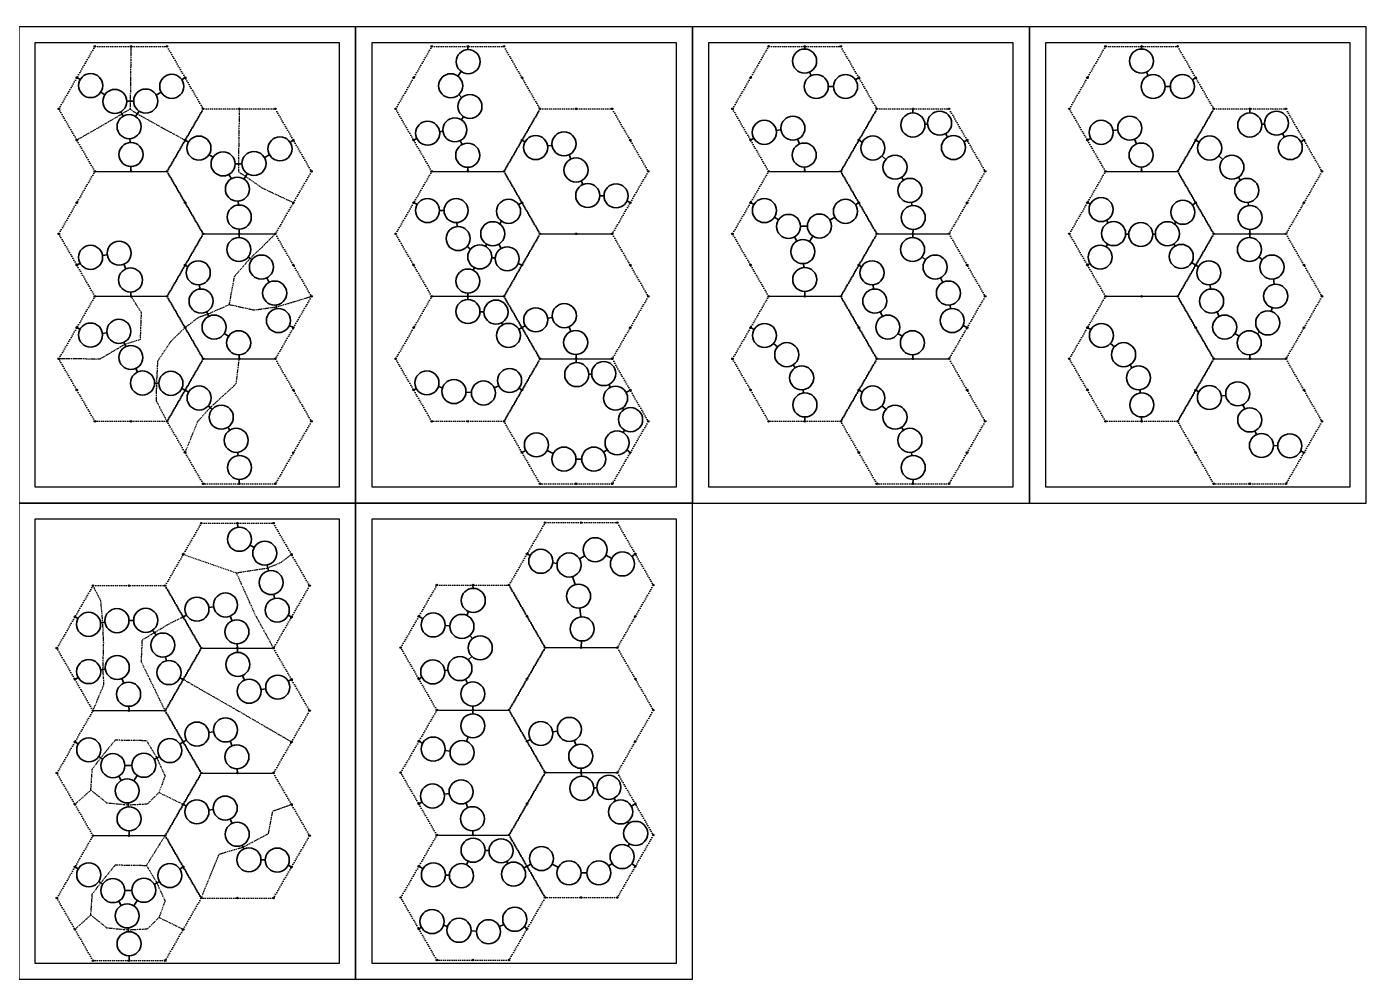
# Model space of a CAD drawing. Header units: feet. Extents: x 2991 to 5869, y -107 to 824.
# Drawn here: x 5034 to 5869, y -107 to 487 of the extents above; entities that cross this region are included whole.
import ezdxf

# ---------------------------------------------------------------- set-up
doc = ezdxf.new("R2010")
doc.units = ezdxf.units.FT
doc.header["$MEASUREMENT"] = 0
doc.linetypes.add('DASHDOT', pattern=[1, 0.5, -0.25, 0, -0.25])
doc.linetypes.add('DOT', pattern=[0.25, 0, -0.25])
for name, color, linetype in [('border', 7, 'DASHDOT'), ('hex', 7, 'DOT'), ('hex_circle', 7, 'Continuous')]:
    doc.layers.add(name, color=color, linetype=linetype)
doc.layers.add('circle', color=7, linetype='Continuous', lineweight=35)
doc.layers.add('line', color=1, linetype='Continuous', lineweight=35)
doc.layers.add('not print', color=3, linetype='Continuous', plot=False)

msp = doc.modelspace()

# ---------------------------------------------------------------- linework, layer by layer
for points in [[(5238.98, 487.29), (5028.98, 487.29), (5028.98, 190.29), (5238.98, 190.29)], [(5448.98, 487.29), (5238.98, 487.29), (5238.98, 190.29), (5448.98, 190.29)], [(5658.98, 487.29), (5448.98, 487.29), (5448.98, 190.29), (5658.98, 190.29)], [(5868.98, 487.29), (5658.98, 487.29), (5658.98, 190.29), (5868.98, 190.29)], [(5238.98, 190.29), (5028.98, 190.29), (5028.98, -106.71), (5238.98, -106.71)], [(5448.98, 190.29), (5238.98, 190.29), (5238.98, -106.71), (5448.98, -106.71)]]:
    msp.add_lwpolyline(points, close=True)
at = {"layer": 'border'}
for points in [[(5098.94, 475.08), (5098.61, 453.75), (5098.48, 440.86), (5098.32, 435.93), (5102.94, 432.99), (5118.85, 424.09), (5132.69, 416.62)], [(5098.32, 435.93), (5093.3, 432.87), (5080.61, 425.44), (5065.19, 416.62)], [(5166.44, 436.11), (5166.08, 413.75), (5165.98, 401.89), (5165.89, 396.85), (5170.44, 394.02), (5180.55, 386.86), (5200.19, 377.65)], [(5160.29, 314.07), (5163.48, 331.53), (5173.21, 342.91), (5180.48, 349.74), (5188.94, 358.17)], [(5098.94, 319.2), (5105.3, 309.02), (5104.63, 292.2), (5095.12, 289.2), (5079.6, 280.03), (5053.94, 280.23)], [(5132.69, 299.71), (5141.2, 306.21), (5146.67, 308.11), (5160.29, 314.07), (5175.73, 310.7), (5189.68, 312.64), (5200.73, 315.88), (5211.44, 319.2)], [(5121.44, 241.25), (5114.83, 253.89), (5114.99, 265.03), (5115.71, 278.9), (5124.13, 291.51), (5132.69, 299.71)], [(5132.69, 221.77), (5140.62, 241.23), (5148.32, 249.81), (5164.53, 264.62), (5166.44, 280.23)], [(5131.5, 158.25), (5164.56, 146.76), (5184.32, 149.83), (5192.75, 153.47), (5199, 158.25)], [(5164.56, 146.76), (5176.2, 120.83), (5187.75, 99.79)], [(5075.25, 60.82), (5082.11, 77.27), (5081.47, 86.43), (5081.91, 103.15), (5081.36, 115.77), (5080.15, 129.28), (5075.25, 138.76)], [(5120.25, 60.82), (5105.41, 91.16), (5106.03, 104.96), (5113.47, 109.41), (5122.68, 115), (5131.5, 119.27)], [(5131.5, 80.3), (5165.62, 60.76), (5199, 41.33)], [(5073.92, 11.32), (5074.85, 24.43), (5080.12, 31.41), (5089.23, 42.54), (5108.6, 42.23), (5115.03, 31.29), (5120.16, 20.06), (5116.41, 9.76)], [(5064, 2.36), (5073.92, 11.32), (5083.73, 3.34), (5097.16, 2.04), (5109.23, 2.66), (5116.41, 9.76), (5131.5, 2.36)], [(5142.75, -56.1), (5153.87, -28.68), (5168.82, -24.26), (5184.65, -15.89), (5187.36, -1.87), (5199, 2.36)], [(5108.6, -35.72), (5120.25, -17.12)], [(5073.92, -66.62), (5074.85, -53.51), (5080.12, -46.53), (5089.23, -35.4), (5108.6, -35.72), (5115.03, -46.65), (5120.16, -57.88), (5116.41, -68.18)], [(5064, -75.58), (5073.92, -66.62), (5083.73, -74.6), (5097.16, -75.9), (5109.23, -75.28), (5116.41, -68.18), (5131.5, -75.58)]]:
    msp.add_lwpolyline(points, dxfattribs=at)
at = {"layer": 'circle'}
for centre in [(5309.15, 465.53), (5518.87, 465.91), (5728.87, 465.91), (5073.79, 450.61), (5124.33, 450.14), (5298.24, 450.5), (5526.16, 450.04), (5544.4, 450.04), (5736.16, 450.04), (5754.4, 450.04), (5088.84, 440.74), (5108.11, 440.98), (5310.24, 437.59), (5603.04, 427.17), (5813.04, 427.17), (5097.77, 425), (5283.88, 420.93), (5300.83, 423), (5493.76, 421.46), (5511.57, 424.04), (5586.38, 426.03), (5703.76, 421.46), (5721.57, 424.04), (5796.38, 426.03), (5141.29, 411.64), (5191.83, 411.17), (5351.22, 411.97), (5368.88, 414.27), (5561.4, 411.68), (5611.65, 411.97), (5771.4, 411.68), (5821.65, 411.97), (5098.95, 407.61), (5156.34, 401.77), (5175.61, 402), (5308.85, 407.16), (5518.65, 407.31), (5728.65, 407.31), (5376.37, 397.96), (5575.24, 399.71), (5785.24, 399.71), (5165.27, 386.03), (5584.53, 385.26), (5794.53, 385.26), (5383.66, 382.04), (5401.32, 381.85), (5166.45, 368.64), (5283.79, 372.67), (5301.62, 372.67), (5334.33, 372.2), (5493.79, 372.67), (5544.33, 372.2), (5586.6, 368.34), (5703.7, 373.3), (5754.68, 371.59), (5796.6, 368.34), (5508.84, 362.8), (5528.11, 363.03), (5302.89, 355.21), (5324.44, 358.22), (5711.49, 358.29), (5728.44, 357.74), (5745.05, 358.23), (5073.76, 343.52), (5091.57, 346.09), (5166.18, 348.37), (5316.38, 343.77), (5517.77, 347.06), (5586.18, 348.37), (5703.11, 343.62), (5753.7, 344.07), (5796.18, 348.37), (5180.23, 337.45), (5333.46, 342.58), (5600.23, 337.45), (5810.23, 337.45), (5098.65, 329.37), (5140.89, 333.85), (5308.95, 328.7), (5518.95, 329.67), (5560.89, 333.85), (5770.89, 333.85), (5188.51, 321.22), (5608.51, 321.22), (5812.55, 319.28), (5142.61, 316.23), (5562.61, 316.23), (5772.61, 316.23), (5190.85, 304.06), (5309, 309.71), (5326.48, 309.35), (5351.26, 304.55), (5369.07, 307.12), (5610.85, 304.06), (5807.57, 302.59), (5073.72, 295.05), (5091.38, 297.35), (5150.73, 300), (5334.26, 294.83), (5493.9, 294.77), (5570.73, 300), (5703.9, 294.77), (5780.73, 300), (5166.06, 290.22), (5376.15, 290.39), (5586.06, 290.22), (5796.06, 290.22), (5098.87, 281.05), (5507.74, 282.8), (5717.74, 282.8), (5376.81, 270.37), (5393.64, 270.99), (5517.03, 268.35), (5727.03, 268.35), (5106.16, 265.13), (5123.82, 264.93), (5283.43, 265.22), (5300.26, 259.79), (5334.98, 266.67), (5141.4, 255.79), (5318.65, 258.88), (5401.02, 255.67), (5519.1, 251.43), (5561.4, 255.79), (5729.1, 251.43), (5771.22, 256.08), (5788.88, 258.38), (5155.24, 243.82), (5575.24, 243.82), (5410.39, 242.27), (5796.37, 242.08), (5164.53, 229.38), (5351.67, 226.56), (5401.94, 227.79), (5584.53, 229.38), (5803.66, 226.15), (5821.32, 225.96), (5166.6, 212.46), (5368.83, 217.67), (5387.44, 217.67), (5586.6, 212.46), (5166.57, 167.67), (5388.33, 161.15), (5182.33, 159), (5354.39, 153.93), (5372.05, 151.62), (5405.3, 152.3), (5186.32, 140.66), (5157.88, 126.69), (5312.32, 129.56), (5377.96, 132.22), (5140.07, 124.11), (5190.13, 123.47), (5072.53, 114.62), (5090.19, 116.92), (5108.12, 117.12), (5164.96, 109.96), (5287.33, 114.24), (5305.25, 113.34), (5380.2, 111.76), (5118.82, 101.69), (5316.67, 99.99), (5072.57, 85.14), (5090.38, 87.72), (5122.63, 84.5), (5165.54, 89.62), (5287.05, 84.95), (5304, 87.02), (5097.46, 70.99), (5172.62, 72.89), (5190.43, 75.46), (5312.03, 71.19), (5312.02, 51.32), (5140.07, 46.17), (5157.88, 48.75), (5354.43, 46.52), (5372.24, 49.09), (5072.6, 36.34), (5123.14, 35.87), (5287.32, 36.84), (5305.34, 34.61), (5087.64, 26.48), (5106.92, 26.71), (5164.96, 32.02), (5379.32, 32.36), (5096.58, 10.74), (5304.74, 10.12), (5379.98, 12.34), (5396.81, 12.96), (5286.93, 7.55), (5097.75, -6.65), (5140.03, -2.3), (5157.69, 0.01), (5311.82, -6.61), (5404.19, -2.37), (5413.56, -15.77), (5165.17, -16.3), (5172.47, -32.22), (5190.13, -32.42), (5312.17, -26.26), (5329.65, -26.63), (5354.84, -31.47), (5405.11, -30.25), (5372, -40.36), (5390.61, -40.36), (5072.6, -41.6), (5123.14, -42.07), (5287.47, -41.6), (5304.94, -42.13), (5337.43, -41.14), (5087.64, -51.46), (5106.92, -51.23), (5096.58, -67.21), (5286.61, -70.75), (5338.15, -69.31), (5303.43, -76.18), (5321.82, -77.09), (5097.75, -84.59)]:
    msp.add_circle(centre, 7.5, dxfattribs=at)
at = {"layer": 'hex', "ltscale": 5}
for points in [[(5076.44, 475.08), (5053.94, 436.11), (5076.44, 397.14), (5121.44, 397.14), (5143.94, 436.11), (5121.44, 475.08)], [(5286.44, 475.08), (5263.94, 436.11), (5286.44, 397.14), (5331.44, 397.14), (5353.94, 436.11), (5331.44, 475.08)], [(5496.44, 475.08), (5473.94, 436.11), (5496.44, 397.14), (5541.44, 397.14), (5563.94, 436.11), (5541.44, 475.08)], [(5706.44, 475.08), (5683.94, 436.11), (5706.44, 397.14), (5751.44, 397.14), (5773.94, 436.11), (5751.44, 475.08)], [(5143.94, 436.11), (5121.44, 397.14), (5143.94, 358.17), (5188.94, 358.17), (5211.44, 397.14), (5188.94, 436.11)], [(5353.94, 436.11), (5331.44, 397.14), (5353.94, 358.17), (5398.94, 358.17), (5421.44, 397.14), (5398.94, 436.11)], [(5563.94, 436.11), (5541.44, 397.14), (5563.94, 358.17), (5608.94, 358.17), (5631.44, 397.14), (5608.94, 436.11)], [(5773.94, 436.11), (5751.44, 397.14), (5773.94, 358.17), (5818.94, 358.17), (5841.44, 397.14), (5818.94, 436.11)], [(5076.44, 397.14), (5053.94, 358.17), (5076.44, 319.2), (5121.44, 319.2), (5143.94, 358.17), (5121.44, 397.14)], [(5286.44, 397.14), (5263.94, 358.17), (5286.44, 319.2), (5331.44, 319.2), (5353.94, 358.17), (5331.44, 397.14)], [(5496.44, 397.14), (5473.94, 358.17), (5496.44, 319.2), (5541.44, 319.2), (5563.94, 358.17), (5541.44, 397.14)], [(5706.44, 397.14), (5683.94, 358.17), (5706.44, 319.2), (5751.44, 319.2), (5773.94, 358.17), (5751.44, 397.14)], [(5143.94, 358.17), (5121.44, 319.2), (5143.94, 280.23), (5188.94, 280.23), (5211.44, 319.2), (5188.94, 358.17)], [(5353.94, 358.17), (5331.44, 319.2), (5353.94, 280.23), (5398.94, 280.23), (5421.44, 319.2), (5398.94, 358.17)], [(5563.94, 358.17), (5541.44, 319.2), (5563.94, 280.23), (5608.94, 280.23), (5631.44, 319.2), (5608.94, 358.17)], [(5773.94, 358.17), (5751.44, 319.2), (5773.94, 280.23), (5818.94, 280.23), (5841.44, 319.2), (5818.94, 358.17)], [(5076.44, 319.2), (5053.94, 280.23), (5076.44, 241.25), (5121.44, 241.25), (5143.94, 280.23), (5121.44, 319.2)], [(5286.44, 319.2), (5263.94, 280.23), (5286.44, 241.25), (5331.44, 241.25), (5353.94, 280.23), (5331.44, 319.2)], [(5496.44, 319.2), (5473.94, 280.23), (5496.44, 241.25), (5541.44, 241.25), (5563.94, 280.23), (5541.44, 319.2)], [(5706.44, 319.2), (5683.94, 280.23), (5706.44, 241.25), (5751.44, 241.25), (5773.94, 280.23), (5751.44, 319.2)], [(5143.94, 280.23), (5121.44, 241.25), (5143.94, 202.28), (5188.94, 202.28), (5211.44, 241.25), (5188.94, 280.23)], [(5353.94, 280.23), (5331.44, 241.25), (5353.94, 202.28), (5398.94, 202.28), (5421.44, 241.25), (5398.94, 280.23)], [(5563.94, 280.23), (5541.44, 241.25), (5563.94, 202.28), (5608.94, 202.28), (5631.44, 241.25), (5608.94, 280.23)], [(5773.94, 280.23), (5751.44, 241.25), (5773.94, 202.28), (5818.94, 202.28), (5841.44, 241.25), (5818.94, 280.23)], [(5142.75, 177.73), (5120.25, 138.76), (5142.75, 99.79), (5187.75, 99.79), (5210.25, 138.76), (5187.75, 177.73)], [(5357.11, 178.08), (5334.61, 139.11), (5357.11, 100.13), (5402.11, 100.13), (5424.61, 139.11), (5402.11, 178.08)], [(5075.25, 138.76), (5052.75, 99.79), (5075.25, 60.82), (5120.25, 60.82), (5142.75, 99.79), (5120.25, 138.76)], [(5289.61, 139.11), (5267.11, 100.13), (5289.61, 61.16), (5334.61, 61.16), (5357.11, 100.13), (5334.61, 139.11)], [(5142.75, 99.79), (5120.25, 60.82), (5142.75, 21.85), (5187.75, 21.85), (5210.25, 60.82), (5187.75, 99.79)], [(5357.11, 100.13), (5334.61, 61.16), (5357.11, 22.19), (5402.11, 22.19), (5424.61, 61.16), (5402.11, 100.13)], [(5075.25, 60.82), (5052.75, 21.85), (5075.25, -17.12), (5120.25, -17.12), (5142.75, 21.85), (5120.25, 60.82)], [(5289.61, 61.16), (5267.11, 22.19), (5289.61, -16.78), (5334.61, -16.78), (5357.11, 22.19), (5334.61, 61.16)], [(5142.75, 21.85), (5120.25, -17.12), (5142.75, -56.1), (5187.75, -56.1), (5210.25, -17.12), (5187.75, 21.85)], [(5357.11, 22.19), (5334.61, -16.78), (5357.11, -55.75), (5402.11, -55.75), (5424.61, -16.78), (5402.11, 22.19)], [(5075.25, -17.12), (5052.75, -56.1), (5075.25, -95.07), (5120.25, -95.07), (5142.75, -56.1), (5120.25, -17.12)], [(5289.61, -16.78), (5267.11, -55.75), (5289.61, -94.72), (5334.61, -94.72), (5357.11, -55.75), (5334.61, -16.78)]]:
    msp.add_lwpolyline(points, close=True, dxfattribs=at)
at = {"layer": 'hex_circle'}
for centre in [(5076.44, 475.08), (5098.94, 475.08), (5121.44, 475.08), (5286.44, 475.08), (5308.94, 475.08), (5331.44, 475.08), (5496.44, 475.08), (5518.94, 475.08), (5541.44, 475.08), (5706.44, 475.08), (5728.94, 475.08), (5751.44, 475.08), (5065.19, 455.6), (5132.69, 455.6), (5275.19, 455.6), (5342.69, 455.6), (5485.19, 455.6), (5552.69, 455.6), (5695.19, 455.6), (5762.69, 455.6), (5053.94, 436.11), (5143.94, 436.11), (5166.44, 436.11), (5188.94, 436.11), (5263.94, 436.11), (5353.94, 436.11), (5376.44, 436.11), (5398.94, 436.11), (5473.94, 436.11), (5563.94, 436.11), (5586.44, 436.11), (5608.94, 436.11), (5683.94, 436.11), (5773.94, 436.11), (5796.44, 436.11), (5818.94, 436.11), (5065.19, 416.62), (5132.69, 416.62), (5200.19, 416.62), (5275.19, 416.62), (5342.69, 416.62), (5410.19, 416.62), (5485.19, 416.62), (5552.69, 416.62), (5620.19, 416.62), (5695.19, 416.62), (5762.69, 416.62), (5830.19, 416.62), (5076.44, 397.14), (5098.94, 397.14), (5121.44, 397.14), (5211.44, 397.14), (5286.44, 397.14), (5308.94, 397.14), (5331.44, 397.14), (5421.44, 397.14), (5496.44, 397.14), (5518.94, 397.14), (5541.44, 397.14), (5631.44, 397.14), (5706.44, 397.14), (5728.94, 397.14), (5751.44, 397.14), (5841.44, 397.14), (5065.19, 377.65), (5132.69, 377.65), (5200.19, 377.65), (5275.19, 377.65), (5342.69, 377.65), (5410.19, 377.65), (5485.19, 377.65), (5552.69, 377.65), (5620.19, 377.65), (5695.19, 377.65), (5762.69, 377.65), (5830.19, 377.65), (5053.94, 358.17), (5143.94, 358.17), (5166.44, 358.17), (5188.94, 358.17), (5263.94, 358.17), (5353.94, 358.17), (5376.44, 358.17), (5398.94, 358.17), (5473.94, 358.17), (5563.94, 358.17), (5586.44, 358.17), (5608.94, 358.17), (5683.94, 358.17), (5773.94, 358.17), (5796.44, 358.17), (5818.94, 358.17), (5065.19, 338.68), (5132.69, 338.68), (5200.19, 338.68), (5275.19, 338.68), (5342.69, 338.68), (5410.19, 338.68), (5485.19, 338.68), (5552.69, 338.68), (5620.19, 338.68), (5695.19, 338.68), (5762.69, 338.68), (5830.19, 338.68), (5076.44, 319.2), (5098.94, 319.2), (5121.44, 319.2), (5211.44, 319.2), (5286.44, 319.2), (5308.94, 319.2), (5331.44, 319.2), (5421.44, 319.2), (5496.44, 319.2), (5518.94, 319.2), (5541.44, 319.2), (5631.44, 319.2), (5706.44, 319.2), (5728.94, 319.2), (5751.44, 319.2), (5841.44, 319.2), (5065.19, 299.71), (5132.69, 299.71), (5200.19, 299.71), (5275.19, 299.71), (5342.69, 299.71), (5410.19, 299.71), (5485.19, 299.71), (5552.69, 299.71), (5620.19, 299.71), (5695.19, 299.71), (5762.69, 299.71), (5830.19, 299.71), (5053.94, 280.23), (5143.94, 280.23), (5166.44, 280.23), (5188.94, 280.23), (5263.94, 280.23), (5353.94, 280.23), (5376.44, 280.23), (5398.94, 280.23), (5473.94, 280.23), (5563.94, 280.23), (5586.44, 280.23), (5608.94, 280.23), (5683.94, 280.23), (5773.94, 280.23), (5796.44, 280.23), (5818.94, 280.23), (5065.19, 260.74), (5132.69, 260.74), (5200.19, 260.74), (5275.19, 260.74), (5342.69, 260.74), (5410.19, 260.74), (5485.19, 260.74), (5552.69, 260.74), (5620.19, 260.74), (5695.19, 260.74), (5762.69, 260.74), (5830.19, 260.74), (5076.44, 241.25), (5098.94, 241.25), (5121.44, 241.25), (5121.44, 241.25), (5121.44, 241.25), (5211.44, 241.25), (5286.44, 241.25), (5308.94, 241.25), (5331.44, 241.25), (5331.44, 241.25), (5331.44, 241.25), (5421.44, 241.25), (5496.44, 241.25), (5518.94, 241.25), (5541.44, 241.25), (5541.44, 241.25), (5541.44, 241.25), (5631.44, 241.25), (5706.44, 241.25), (5728.94, 241.25), (5751.44, 241.25), (5751.44, 241.25), (5751.44, 241.25), (5841.44, 241.25), (5132.69, 221.77), (5200.19, 221.77), (5342.69, 221.77), (5410.19, 221.77), (5552.69, 221.77), (5620.19, 221.77), (5762.69, 221.77), (5830.19, 221.77), (5143.94, 202.28), (5143.94, 202.28), (5166.44, 202.28), (5188.94, 202.28), (5353.94, 202.28), (5353.94, 202.28), (5376.44, 202.28), (5398.94, 202.28), (5563.94, 202.28), (5563.94, 202.28), (5586.44, 202.28), (5608.94, 202.28), (5773.94, 202.28), (5773.94, 202.28), (5796.44, 202.28), (5818.94, 202.28), (5142.75, 177.73), (5165.25, 177.73), (5187.75, 177.73), (5357.11, 178.08), (5379.61, 178.08), (5402.11, 178.08), (5131.5, 158.25), (5199, 158.25), (5345.86, 158.59), (5413.36, 158.59), (5075.25, 138.76), (5097.75, 138.76), (5120.25, 138.76), (5210.25, 138.76), (5289.61, 139.11), (5312.11, 139.11), (5334.61, 139.11), (5424.61, 139.11), (5064, 119.27), (5131.5, 119.27), (5199, 119.27), (5278.36, 119.62), (5345.86, 119.62), (5413.36, 119.62), (5052.75, 99.79), (5142.75, 99.79), (5165.25, 99.79), (5187.75, 99.79), (5267.11, 100.13), (5357.11, 100.13), (5379.61, 100.13), (5402.11, 100.13), (5064, 80.3), (5131.5, 80.3), (5199, 80.3), (5278.36, 80.65), (5345.86, 80.65), (5413.36, 80.65), (5075.25, 60.82), (5097.75, 60.82), (5120.25, 60.82), (5210.25, 60.82), (5289.61, 61.16), (5312.11, 61.16), (5334.61, 61.16), (5424.61, 61.16), (5064, 41.33), (5131.5, 41.33), (5199, 41.33), (5278.36, 41.68), (5345.86, 41.68), (5413.36, 41.68), (5052.75, 21.85), (5142.75, 21.85), (5165.25, 21.85), (5187.75, 21.85), (5267.11, 22.19), (5357.11, 22.19), (5379.61, 22.19), (5402.11, 22.19), (5064, 2.36), (5131.5, 2.36), (5199, 2.36), (5278.36, 2.71), (5345.86, 2.71), (5413.36, 2.71), (5075.25, -17.12), (5097.75, -17.12), (5120.25, -17.12), (5210.25, -17.12), (5289.61, -16.78), (5312.11, -16.78), (5334.61, -16.78), (5334.61, -16.78), (5334.61, -16.78), (5424.61, -16.78), (5064, -36.61), (5131.5, -36.61), (5199, -36.61), (5278.36, -36.26), (5345.86, -36.26), (5413.36, -36.26), (5052.75, -56.1), (5052.75, -56.1), (5052.75, -56.1), (5142.75, -56.1), (5165.25, -56.1), (5187.75, -56.1), (5267.11, -55.75), (5357.11, -55.75), (5357.11, -55.75), (5379.61, -55.75), (5402.11, -55.75), (5064, -75.58), (5131.5, -75.58), (5278.36, -75.24), (5345.86, -75.24), (5345.86, -75.24), (5075.25, -95.07), (5075.25, -95.07), (5097.75, -95.07), (5120.25, -95.07), (5289.61, -94.72), (5312.11, -94.72), (5334.61, -94.72), (5334.61, -94.72)]:
    msp.add_circle(centre, 0.5, dxfattribs=at)
at = {"layer": 'line'}
for p, q in [((5308.94, 475.08), (5308.99, 473.03)), ((5518.94, 475.08), (5518.93, 473.41)), ((5728.94, 475.08), (5728.93, 473.41)), ((5304.74, 459.46), (5302.64, 456.57)), ((5065.19, 455.6), (5067.31, 454.37)), ((5130.61, 454.24), (5132.69, 455.6)), ((5522, 459.09), (5523.03, 456.85)), ((5550.63, 454.21), (5552.69, 455.6)), ((5732, 459.09), (5733.03, 456.85)), ((5760.63, 454.21), (5762.69, 455.6)), ((5080.06, 446.49), (5082.57, 444.85)), ((5114.64, 444.66), (5117.8, 446.45)), ((5303.34, 445.01), (5305.13, 443.08)), ((5533.66, 450.04), (5536.9, 450.04)), ((5743.66, 450.04), (5746.9, 450.04)), ((5092.54, 434.22), (5094.07, 431.52)), ((5096.34, 440.83), (5100.61, 440.88)), ((5101.85, 431.3), (5104.04, 434.68)), ((5586.44, 436.11), (5586.43, 433.53)), ((5796.44, 436.11), (5796.43, 433.53)), ((5306.18, 431.28), (5304.9, 429.3)), ((5593.87, 426.54), (5595.55, 426.66)), ((5803.87, 426.54), (5805.55, 426.66)), ((5098.28, 417.52), (5098.44, 415.1)), ((5277.16, 417.6), (5275.19, 416.62)), ((5293.39, 422.09), (5291.32, 421.84)), ((5487.23, 417.77), (5485.19, 416.62)), ((5504.15, 422.96), (5501.18, 422.54)), ((5606.73, 420.65), (5607.95, 418.49)), ((5697.23, 417.77), (5695.19, 416.62)), ((5714.15, 422.96), (5711.18, 422.54)), ((5816.73, 420.65), (5817.95, 418.49)), ((5132.69, 416.62), (5134.81, 415.4)), ((5198.11, 415.27), (5200.19, 416.62)), ((5304.22, 416.31), (5305.46, 413.85)), ((5342.69, 416.62), (5344.64, 415.56)), ((5358.66, 412.94), (5361.44, 413.3)), ((5515.73, 414.22), (5514.5, 417.13)), ((5552.69, 416.62), (5554.88, 415.38)), ((5618.23, 415.56), (5620.19, 416.62)), ((5725.73, 414.22), (5724.5, 417.13)), ((5762.69, 416.62), (5764.88, 415.38)), ((5828.23, 415.56), (5830.19, 416.62)), ((5147.56, 407.52), (5150.07, 405.88)), ((5163.84, 401.86), (5168.11, 401.91)), ((5182.14, 405.69), (5185.3, 407.48)), ((5372.01, 407.45), (5373.24, 404.78)), ((5567.08, 406.77), (5569.57, 404.62)), ((5777.08, 406.77), (5779.57, 404.62)), ((5098.94, 400.11), (5098.94, 397.14)), ((5160.04, 395.25), (5161.57, 392.55)), ((5169.35, 392.32), (5171.54, 395.71)), ((5308.92, 399.66), (5308.94, 397.14)), ((5518.94, 397.14), (5518.87, 399.81)), ((5579.3, 393.4), (5580.47, 391.57)), ((5728.94, 397.14), (5728.87, 399.81)), ((5789.3, 393.4), (5790.47, 391.57)), ((5379.49, 391.14), (5380.54, 388.86)), ((5165.78, 378.55), (5165.94, 376.13)), ((5275.19, 377.65), (5277.31, 376.43)), ((5340.61, 376.3), (5342.69, 377.65)), ((5391.16, 381.96), (5393.82, 381.93)), ((5408.1, 378.64), (5410.19, 377.65)), ((5485.19, 377.65), (5487.31, 376.43)), ((5550.61, 376.3), (5552.69, 377.65)), ((5585.44, 377.82), (5585.69, 375.78)), ((5695.19, 377.65), (5697.02, 376.72)), ((5762.69, 377.65), (5760.66, 376.12)), ((5795.44, 377.82), (5795.69, 375.78)), ((5291.29, 372.67), (5294.12, 372.67)), ((5500.06, 368.55), (5502.57, 366.91)), ((5534.64, 366.72), (5537.8, 368.51)), ((5166.44, 361.14), (5166.44, 358.17)), ((5302.16, 365.19), (5302.35, 362.69)), ((5328.78, 364.35), (5330, 366.07)), ((5516.34, 362.89), (5520.61, 362.94)), ((5586.48, 360.84), (5586.44, 358.17)), ((5707.15, 366.65), (5708.04, 364.94)), ((5750.3, 365.51), (5749.43, 364.31)), ((5796.48, 360.84), (5796.44, 358.17)), ((5166.44, 358.17), (5166.38, 355.87)), ((5320.03, 350.32), (5320.79, 351.67)), ((5328.19, 351.73), (5329.71, 349.08)), ((5512.54, 356.28), (5514.07, 353.58)), ((5521.85, 353.35), (5524.04, 356.74)), ((5586.44, 358.17), (5586.38, 355.87)), ((5707.77, 351.77), (5706.83, 350.14)), ((5718.98, 358.04), (5720.95, 357.98)), ((5735.94, 357.96), (5737.55, 358.01)), ((5748.96, 351.83), (5749.79, 350.47)), ((5796.44, 358.17), (5796.38, 355.87)), ((5084.15, 345.02), (5081.18, 344.59)), ((5172.1, 343.76), (5174.31, 342.05)), ((5308.61, 350.36), (5310.66, 348.62)), ((5325.97, 343.1), (5323.86, 343.25)), ((5592.1, 343.76), (5594.31, 342.05)), ((5802.1, 343.76), (5804.31, 342.05)), ((5067.23, 339.83), (5065.19, 338.68)), ((5095.73, 336.27), (5094.5, 339.19)), ((5134.43, 337.66), (5132.69, 338.68)), ((5313.06, 337.04), (5312.26, 335.42)), ((5342.69, 338.68), (5340.37, 339.67)), ((5518.28, 339.57), (5518.44, 337.16)), ((5554.43, 337.66), (5552.69, 338.68)), ((5696.75, 339.65), (5695.19, 338.68)), ((5760.13, 340.22), (5762.69, 338.68)), ((5764.43, 337.66), (5762.69, 338.68)), ((5141.88, 323.69), (5141.62, 326.39)), ((5183.64, 330.76), (5185.1, 327.9)), ((5561.88, 323.69), (5561.62, 326.39)), ((5603.64, 330.76), (5605.1, 327.9)), ((5771.88, 323.69), (5771.62, 326.39)), ((5811.18, 330.01), (5811.6, 326.72)), ((5098.94, 319.2), (5098.87, 321.87)), ((5308.94, 321.2), (5308.94, 319.2)), ((5308.95, 317.21), (5308.94, 319.2)), ((5518.94, 322.17), (5518.94, 319.2)), ((5147.37, 306.71), (5145.96, 309.52)), ((5189.52, 313.79), (5189.83, 311.49)), ((5318.98, 309.5), (5316.5, 309.56)), ((5567.37, 306.71), (5565.96, 309.52)), ((5609.52, 313.79), (5609.83, 311.49)), ((5777.37, 306.71), (5775.96, 309.52)), ((5810.4, 312.09), (5809.71, 309.78)), ((5197.65, 300.89), (5200.19, 299.71)), ((5330.72, 301.44), (5330.02, 302.74)), ((5344.73, 300.86), (5342.69, 299.71)), ((5361.65, 306.05), (5358.68, 305.62)), ((5617.65, 300.89), (5620.19, 299.71)), ((5065.19, 299.71), (5067.14, 298.65)), ((5081.16, 296.02), (5083.94, 296.39)), ((5159.74, 294.25), (5157.05, 295.97)), ((5342.69, 299.71), (5340.75, 298.59)), ((5373.23, 297.3), (5372, 300.22)), ((5485.19, 299.71), (5487.38, 298.47)), ((5579.74, 294.25), (5577.05, 295.97)), ((5695.19, 299.71), (5697.38, 298.47)), ((5789.74, 294.25), (5787.05, 295.97)), ((5802.46, 297.1), (5801.17, 295.71)), ((5094.51, 290.54), (5095.74, 287.86)), ((5499.58, 289.86), (5502.07, 287.7)), ((5709.58, 289.86), (5712.07, 287.7)), ((5166.44, 280.23), (5166.35, 282.73)), ((5376.44, 280.23), (5376.37, 282.9)), ((5376.44, 280.23), (5376.53, 277.87)), ((5511.8, 276.49), (5512.97, 274.66)), ((5586.44, 280.23), (5586.35, 282.73)), ((5721.8, 276.49), (5722.97, 274.66)), ((5796.44, 280.23), (5796.35, 282.73)), ((5101.99, 274.23), (5103.04, 271.94)), ((5384.3, 270.65), (5386.15, 270.71)), ((5113.66, 265.04), (5116.32, 265.02)), ((5130.6, 261.73), (5132.69, 260.74)), ((5132.69, 260.74), (5134.88, 259.5)), ((5275.19, 260.74), (5276.85, 261.64)), ((5290.57, 262.92), (5293.12, 262.1)), ((5307.75, 259.42), (5311.16, 259.25)), ((5325.42, 262.11), (5328.21, 263.44)), ((5340.93, 262.1), (5342.69, 260.74)), ((5396.9, 264.23), (5397.77, 262.42)), ((5407.59, 259.3), (5410.19, 260.74)), ((5517.94, 260.9), (5518.19, 258.87)), ((5552.69, 260.74), (5554.88, 259.5)), ((5727.94, 260.9), (5728.19, 258.87)), ((5762.69, 260.74), (5764.64, 259.68)), ((5147.08, 250.89), (5149.57, 248.73)), ((5567.08, 250.89), (5569.57, 248.73)), ((5778.66, 257.05), (5781.44, 257.41)), ((5792.01, 251.57), (5793.24, 248.89)), ((5405.32, 249.52), (5406.09, 248.41)), ((5518.98, 243.93), (5518.94, 241.25)), ((5728.98, 243.93), (5728.94, 241.25)), ((5159.3, 237.52), (5160.47, 235.69)), ((5406.61, 235.79), (5405.72, 234.26)), ((5579.3, 237.52), (5580.47, 235.69)), ((5799.49, 235.26), (5800.54, 232.97)), ((5811.16, 226.07), (5813.82, 226.04)), ((5165.44, 221.93), (5165.69, 219.9)), ((5345.05, 223.03), (5342.69, 221.77)), ((5362.17, 221.12), (5358.33, 223.11)), ((5379.94, 217.67), (5376.33, 217.67)), ((5395.79, 223.5), (5393.59, 221.96)), ((5408, 223.37), (5410.19, 221.77)), ((5585.44, 221.93), (5585.69, 219.9)), ((5828.1, 222.76), (5830.19, 221.77)), ((5166.48, 204.96), (5166.44, 202.28)), ((5586.48, 204.96), (5586.44, 202.28)), ((5165.6, 175.11), (5165.25, 177.73)), ((5175.76, 162.61), (5173.14, 164.05)), ((5184.72, 147.99), (5183.92, 151.67)), ((5345.86, 158.59), (5347.81, 157.53)), ((5361.83, 152.96), (5364.61, 152.59)), ((5378.52, 155.41), (5381.85, 157.36)), ((5394.98, 157.68), (5398.65, 155.77)), ((5411.21, 156.91), (5413.36, 158.59)), ((5374.23, 144.44), (5375.77, 139.4)), ((5312.11, 139.11), (5312.16, 137.06)), ((5150.46, 125.62), (5147.49, 125.19)), ((5188.5, 130.79), (5187.94, 133.34)), ((5064, 119.27), (5065.95, 118.21)), ((5100.62, 117.04), (5097.69, 117)), ((5133.54, 120.43), (5131.5, 119.27)), ((5162.04, 116.87), (5160.8, 119.78)), ((5196.91, 120.26), (5199, 119.27)), ((5280.9, 118.1), (5278.36, 119.62)), ((5308.25, 120.22), (5309.33, 122.68)), ((5378.77, 124.77), (5379.38, 119.22)), ((5079.97, 115.59), (5082.75, 115.95)), ((5114.54, 107.85), (5112.39, 110.96)), ((5297.76, 113.72), (5294.82, 113.86)), ((5165.25, 99.79), (5165.17, 102.46)), ((5311.8, 105.69), (5310.13, 107.64)), ((5379.82, 104.27), (5379.61, 100.13)), ((5121, 91.82), (5120.44, 94.37)), ((5165.25, 99.79), (5165.33, 97.12)), ((5309.24, 92.39), (5311.43, 94.62)), ((5082.96, 86.64), (5079.99, 86.22)), ((5296.56, 86.11), (5294.49, 85.86)), ((5066.04, 81.45), (5064, 80.3)), ((5094.54, 77.89), (5093.3, 80.81)), ((5129.41, 81.29), (5131.5, 80.3)), ((5168.46, 82.71), (5169.7, 79.8)), ((5196.96, 79.15), (5199, 80.3)), ((5280.33, 81.62), (5278.36, 80.65)), ((5307.39, 80.33), (5308.64, 77.88)), ((5180.04, 73.96), (5183.01, 74.39)), ((5097.75, 60.82), (5097.67, 63.49)), ((5312.09, 63.69), (5312.11, 61.16)), ((5312.09, 58.82), (5312.11, 61.16)), ((5133.54, 42.48), (5131.5, 41.33)), ((5150.46, 47.67), (5147.49, 47.24)), ((5162.04, 38.92), (5160.8, 41.84)), ((5308.13, 41.58), (5309.24, 44.36)), ((5347.9, 42.83), (5345.86, 41.68)), ((5364.82, 48.02), (5361.85, 47.59)), ((5376.4, 39.27), (5375.17, 42.18)), ((5064, 41.33), (5066.11, 40.11)), ((5129.42, 39.97), (5131.5, 41.33)), ((5278.36, 41.68), (5280.72, 40.41)), ((5294.76, 35.92), (5297.9, 35.53)), ((5078.87, 32.23), (5081.37, 30.59)), ((5095.14, 26.57), (5099.42, 26.62)), ((5113.45, 30.4), (5116.61, 32.19)), ((5091.35, 19.95), (5092.88, 17.26)), ((5100.65, 17.03), (5102.84, 20.42)), ((5165.25, 21.85), (5165.17, 24.52)), ((5379.61, 22.19), (5379.54, 24.87)), ((5379.61, 22.19), (5379.7, 19.83)), ((5297.32, 9.05), (5294.35, 8.62)), ((5387.47, 12.61), (5389.32, 12.68)), ((5097.08, 3.25), (5097.25, 0.83)), ((5131.5, 2.36), (5133.45, 1.3)), ((5280.4, 3.86), (5278.36, 2.71)), ((5308.9, 0.3), (5307.67, 3.21)), ((5400.07, 6.2), (5400.94, 4.39)), ((5410.76, 1.26), (5413.36, 2.71)), ((5147.47, -1.33), (5150.25, -0.96)), ((5160.82, -6.81), (5162.04, -9.49)), ((5097.75, -14.15), (5097.75, -17.12)), ((5312.11, -16.78), (5312.04, -14.11)), ((5408.49, -8.51), (5409.26, -9.62)), ((5168.3, -23.12), (5169.34, -25.41)), ((5409.78, -22.25), (5408.89, -23.77)), ((5179.97, -32.31), (5182.63, -32.33)), ((5309.06, -33.09), (5308.05, -35.31)), ((5322.16, -26.47), (5319.67, -26.42)), ((5333.89, -34.53), (5333.19, -33.24)), ((5064, -36.61), (5066.11, -37.84)), ((5129.42, -37.97), (5131.5, -36.61)), ((5196.91, -35.62), (5199, -36.61)), ((5281, -37.81), (5278.36, -36.26)), ((5345.86, -36.26), (5343.92, -37.39)), ((5348.22, -35), (5345.86, -36.26)), ((5365.34, -36.91), (5361.5, -34.92)), ((5383.11, -40.36), (5379.5, -40.36)), ((5398.96, -34.54), (5396.76, -36.07)), ((5411.17, -34.67), (5413.36, -36.26)), ((5078.87, -45.71), (5081.37, -47.35)), ((5113.45, -47.54), (5116.61, -45.76)), ((5297.44, -41.91), (5294.97, -41.83)), ((5091.35, -57.99), (5092.88, -60.68)), ((5095.14, -51.37), (5099.42, -51.32)), ((5100.65, -60.91), (5102.84, -57.53)), ((5097.08, -74.69), (5097.25, -77.11)), ((5278.36, -75.24), (5280.02, -74.34)), ((5293.74, -73.06), (5296.29, -73.88)), ((5328.59, -73.86), (5331.38, -72.54)), ((5344.1, -73.88), (5345.86, -75.24)), ((5310.92, -76.55), (5314.33, -76.72)), ((5097.75, -92.09), (5097.75, -95.07))]:
    msp.add_line(p, q, dxfattribs=at)
at = {"layer": 'not print'}
for points in [[(5228.98, 477.29), (5038.98, 477.29), (5038.98, 200.29), (5228.98, 200.29)], [(5438.98, 477.29), (5248.98, 477.29), (5248.98, 200.29), (5438.98, 200.29)], [(5648.98, 477.29), (5458.98, 477.29), (5458.98, 200.29), (5648.98, 200.29)], [(5858.98, 477.29), (5668.98, 477.29), (5668.98, 200.29), (5858.98, 200.29)], [(5228.98, 180.29), (5038.98, 180.29), (5038.98, -96.71), (5228.98, -96.71)], [(5438.98, 180.29), (5248.98, 180.29), (5248.98, -96.71), (5438.98, -96.71)]]:
    msp.add_lwpolyline(points, close=True, dxfattribs=at)

doc.saveas('drawing.dxf')
